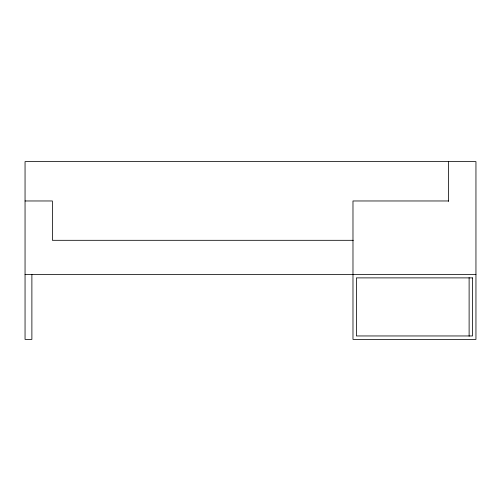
<?xml version="1.0" encoding="UTF-8"?>
<svg xmlns="http://www.w3.org/2000/svg" width="501" height="501" viewBox="0 0 501 501"><rect width="100%" height="100%" fill="white"/><g stroke="black" fill="none" stroke-linecap="round" stroke-linejoin="round"><path stroke-width="0.75" d="M25.05 200.97L52.38 200.97L52.38 240.311L353.274 240.311M448.62 200.97L352.98 200.97L352.98 339.377L475.95 339.377L475.95 161.623L25.05 161.623L25.05 339.377L31.882 339.377L31.882 274.473M25.05 274.473L475.95 274.473M469.118 277.598L469.118 336.246M448.62 161.623L448.62 201.358M472.537 277.886L356.393 277.886L356.393 335.958L472.537 335.958L472.537 277.886"/></g></svg>
